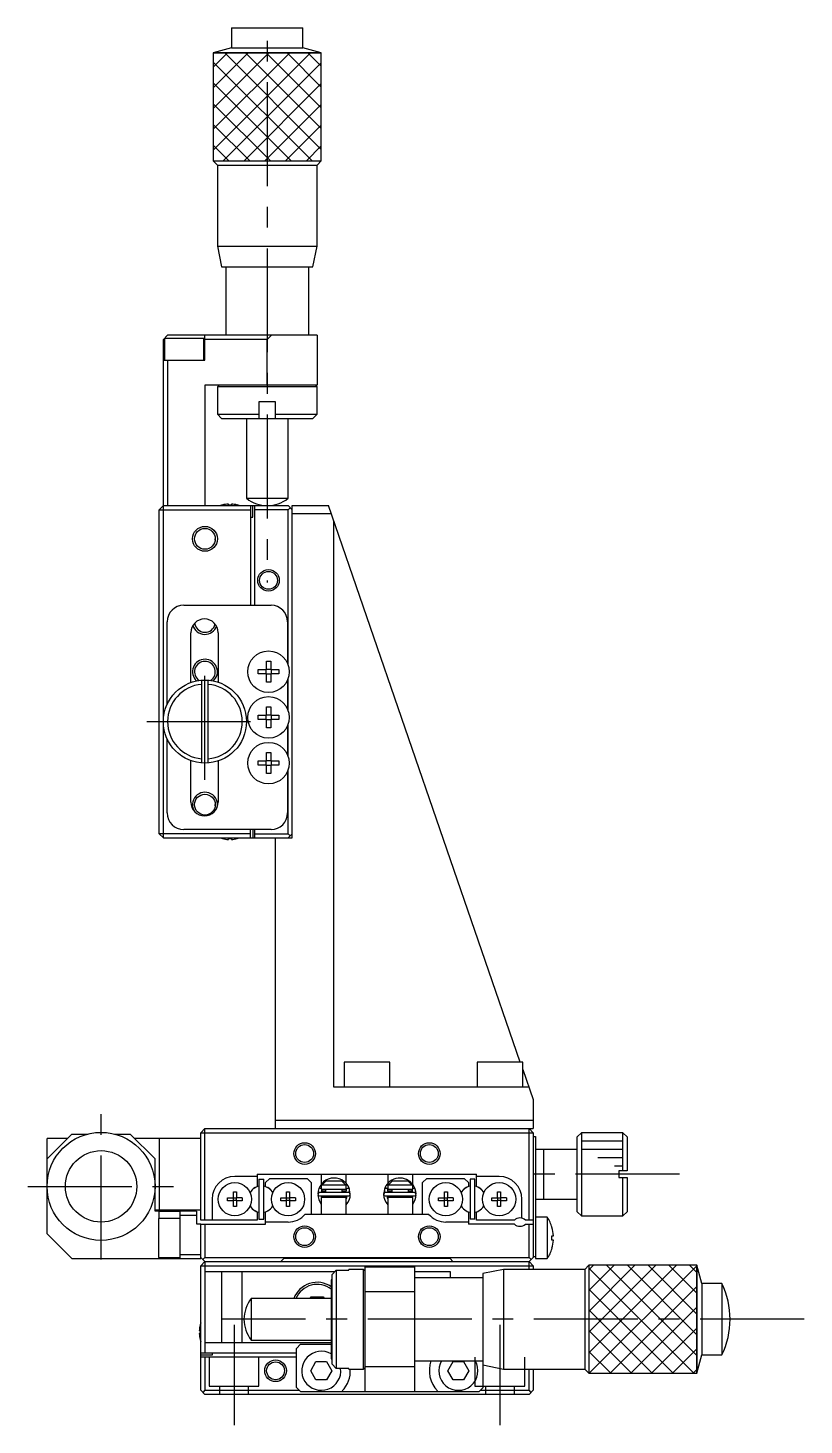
# Model space of a CAD drawing. Extents: x -214 to 398, y -1 to 455.
# Drawn here: x 30.8 to 124.2, y 14.9 to 183.1 of the extents above; entities that cross this region are included whole.
import ezdxf

# ---------------------------------------------------------------- set-up
doc = ezdxf.new("R2010")
doc.units = 0
doc.header["$LTSCALE"] = 10
doc.linetypes.add('CENTER', pattern=[2, 1.25, -0.25, 0.25, -0.25])
doc.linetypes.add('DASHED', pattern=[3.5, 2, -1.5])
doc.layers.get('0').update_dxf_attribs({"linetype": 'CONTINUOUS'})
doc.layers.add('CENTER', color=1, linetype='CENTER')

msp = doc.modelspace()

# ---------------------------------------------------------------- linework, layer by layer
at = {"color": 7, "linetype": 'CONTINUOUS'}
for p, q in [((55.25316, 183.079747), (63.85316, 183.079747)), ((55.25316, 183.079747), (55.25316, 180.669236)), ((63.85316, 180.669236), (63.85316, 183.079747)), ((55.25316, 180.669236), (53.053161, 180.079748)), ((53.053161, 180.079748), (66.053159, 180.079748)), ((53.053161, 180.079748), (53.053161, 167.079747)), ((53.053161, 180.079748), (53.053161, 167.079747)), ((66.053159, 180.079748), (53.053161, 180.079748)), ((55.25316, 180.669236), (63.85316, 180.669236)), ((66.053159, 180.079748), (63.85316, 180.669236)), ((66.053159, 167.079747), (66.053159, 180.079748)), ((66.053159, 167.079747), (66.053159, 180.079748)), ((53.053161, 167.079747), (66.053159, 167.079747)), ((53.053161, 167.079747), (53.553164, 166.579745)), ((53.053161, 167.079747), (66.053159, 167.079747)), ((53.553164, 166.579745), (65.553156, 166.579745)), ((53.553164, 166.579745), (53.553164, 156.82974)), ((65.553156, 166.579745), (66.053159, 167.079747)), ((65.553156, 156.82974), (65.553156, 166.579745)), ((53.553164, 156.82974), (65.553156, 156.82974)), ((53.553164, 156.82974), (54.053163, 154.329741)), ((65.053157, 154.329741), (65.553156, 156.82974)), ((54.053163, 154.329741), (65.053157, 154.329741)), ((54.55316, 154.329741), (54.55316, 146.079741)), ((64.55316, 146.079741), (64.55316, 154.329741)), ((47.55316, 146.079741), (47.05316, 145.579741)), ((47.05316, 85.579741), (47.05316, 145.579741)), ((47.20316, 145.679741), (47.20316, 143.079741)), ((51.90316, 145.679741), (47.20316, 145.679741)), ((65.55316, 146.079741), (47.55316, 146.079741)), ((51.90316, 143.079741), (51.90316, 145.679741)), ((52.05316, 143.079741), (52.05316, 146.079741)), ((59.55316, 145.579741), (52.05316, 145.579741)), ((59.553158, 140.079741), (59.55316, 145.579741)), ((60.05316, 146.079741), (59.55316, 145.579741)), ((65.55316, 146.079741), (65.55316, 140.079741)), ((47.05316, 143.079741), (52.05316, 143.079741)), ((47.55316, 143.079741), (47.55316, 125.579741)), ((52.05316, 140.079741), (52.05316, 125.579741)), ((65.55316, 140.079741), (52.05316, 140.079741)), ((53.75316, 140.079741), (53.55316, 139.879741)), ((65.55316, 139.879741), (53.55316, 139.879741)), ((53.55316, 139.879741), (53.55316, 136.579741)), ((65.55316, 139.879741), (65.35316, 140.079741)), ((65.55316, 136.579741), (65.55316, 139.879741)), ((60.55316, 138.079741), (58.55316, 138.079741)), ((58.55316, 138.079741), (58.55316, 136.079741)), ((60.55316, 136.079741), (60.55316, 138.079741)), ((53.55316, 136.579741), (58.55316, 136.579741)), ((53.55316, 136.579741), (54.05316, 136.079741)), ((60.55316, 136.579741), (65.55316, 136.579741)), ((65.05316, 136.079741), (65.55316, 136.579741)), ((54.05316, 136.079741), (65.05316, 136.079741)), ((57.053164, 136.079741), (57.053164, 126.45725)), ((62.053156, 126.45725), (62.053156, 136.079741)), ((57.053164, 126.45725), (62.053156, 126.45725)), ((46.55316, 125.079741), (47.05316, 125.579741)), ((46.55316, 86.079741), (46.55316, 125.079741)), ((46.55316, 125.079741), (57.55316, 125.079741)), ((47.05316, 125.579741), (62.05316, 125.579741)), ((54.166799, 125.649263), (54.164544, 125.653885)), ((54.87316, 125.649263), (54.87316, 125.7696)), ((55.23316, 125.649263), (54.87316, 125.649263)), ((55.23316, 125.7696), (55.23316, 125.649263)), ((55.941776, 125.653885), (55.939522, 125.649263)), ((57.55316, 125.579741), (57.55316, 113.579741)), ((57.80316, 124.179741), (57.80316, 125.579741)), ((58.05316, 113.579741), (58.05316, 125.579741)), ((62.05316, 125.079741), (58.05316, 125.079741)), ((62.05316, 125.579741), (62.55316, 125.079741)), ((62.30316, 125.329741), (62.05316, 125.079741)), ((62.05316, 106.432677), (62.05316, 125.079741)), ((62.55316, 125.579741), (66.933736, 125.579741)), ((62.55316, 85.579741), (62.55316, 125.579741)), ((67.278064, 124.579741), (62.55316, 124.579741)), ((90.003686, 58.579741), (66.933736, 125.579741)), ((57.55316, 124.179741), (57.80316, 124.179741)), ((67.55316, 55.579741), (67.55316, 123.780802)), ((49.50316, 113.579741), (60.00316, 113.579741)), ((47.50316, 101.652782), (47.50316, 111.579741)), ((62.00316, 111.579741), (62.00316, 106.559537)), ((50.35316, 104.281868), (50.35316, 110.279741)), ((53.65316, 110.279741), (53.65316, 104.316829)), ((59.44316, 106.838331), (59.96316, 106.838331)), ((59.44316, 105.839741), (59.44316, 106.838331)), ((59.96316, 106.838331), (59.96316, 105.839741)), ((51.65316, 104.563715), (51.65316, 94.595767)), ((52.45316, 94.595767), (52.45316, 104.563715)), ((58.444571, 105.839741), (59.44316, 105.839741)), ((58.444571, 105.319741), (58.444571, 105.839741)), ((59.44316, 105.319741), (58.444571, 105.319741)), ((59.401785, 105.319741), (59.401785, 105.839741)), ((59.44316, 105.881116), (59.96316, 105.881116)), ((59.44316, 104.321152), (59.44316, 105.319741)), ((59.96316, 105.278366), (59.44316, 105.278366)), ((59.96316, 104.321152), (59.44316, 104.321152)), ((59.96316, 105.839741), (60.96175, 105.839741)), ((59.96316, 105.319741), (59.96316, 104.321152)), ((60.96175, 105.319741), (59.96316, 105.319741)), ((60.004535, 105.839741), (60.004535, 105.319741)), ((60.96175, 105.839741), (60.96175, 105.319741)), ((62.00316, 104.599945), (62.00316, 101.059537)), ((62.05316, 100.932677), (62.05316, 104.726805)), ((59.44316, 101.338331), (59.96316, 101.338331)), ((59.44316, 100.339741), (59.44316, 101.338331)), ((59.96316, 101.338331), (59.96316, 100.339741)), ((58.444571, 100.339741), (59.44316, 100.339741)), ((58.444571, 99.819741), (58.444571, 100.339741)), ((59.44316, 99.819741), (58.444571, 99.819741)), ((59.401785, 99.819741), (59.401785, 100.339741)), ((59.44316, 100.381116), (59.96316, 100.381116)), ((59.44316, 98.821152), (59.44316, 99.819741)), ((59.96316, 99.778366), (59.44316, 99.778366)), ((59.96316, 100.339741), (60.96175, 100.339741)), ((59.96316, 99.819741), (59.96316, 98.821152)), ((60.96175, 99.819741), (59.96316, 99.819741)), ((60.004535, 100.339741), (60.004535, 99.819741)), ((60.96175, 100.339741), (60.96175, 99.819741)), ((59.96316, 98.821152), (59.44316, 98.821152)), ((62.00316, 99.099945), (62.00316, 95.559537)), ((62.05316, 95.432677), (62.05316, 99.226805)), ((47.50316, 88.579741), (47.50316, 97.5067)), ((50.35316, 89.879741), (50.35316, 94.877614)), ((53.65316, 94.842653), (53.65316, 89.879741)), ((58.444571, 94.839741), (59.44316, 94.839741)), ((58.444571, 94.319741), (58.444571, 94.839741)), ((59.44316, 94.319741), (58.444571, 94.319741)), ((59.401785, 94.319741), (59.401785, 94.839741)), ((59.44316, 95.838331), (59.96316, 95.838331)), ((59.44316, 94.839741), (59.44316, 95.838331)), ((59.44316, 94.881116), (59.96316, 94.881116)), ((59.44316, 93.321152), (59.44316, 94.319741)), ((59.96316, 94.278366), (59.44316, 94.278366)), ((59.96316, 95.838331), (59.96316, 94.839741)), ((59.96316, 94.839741), (60.96175, 94.839741)), ((59.96316, 94.319741), (59.96316, 93.321152)), ((60.96175, 94.319741), (59.96316, 94.319741)), ((60.004535, 94.839741), (60.004535, 94.319741)), ((60.96175, 94.839741), (60.96175, 94.319741)), ((59.96316, 93.321152), (59.44316, 93.321152)), ((62.00316, 93.599945), (62.00316, 88.579741)), ((62.05316, 86.079741), (62.05316, 93.726805)), ((47.05316, 85.579741), (46.55316, 86.079741)), ((57.55316, 86.079741), (46.55316, 86.079741)), ((60.00316, 86.579741), (49.50316, 86.579741)), ((57.55316, 85.579741), (57.55316, 86.579741)), ((57.80316, 86.579741), (57.80316, 85.579741)), ((58.05316, 85.579741), (58.05316, 86.579741)), ((58.05316, 86.079741), (62.05316, 86.079741)), ((62.05316, 86.079741), (62.30316, 85.829741)), ((62.05316, 85.579741), (62.55316, 86.079741)), ((47.05316, 85.579741), (62.55316, 85.579741)), ((54.164544, 85.505597), (54.166799, 85.510219)), ((54.87316, 85.510219), (55.23316, 85.510219)), ((54.87316, 85.389882), (54.87316, 85.510219)), ((55.23316, 85.510219), (55.23316, 85.389882)), ((55.939522, 85.510219), (55.941776, 85.505597)), ((60.55316, 50.579741), (60.55316, 85.579741)), ((68.80316, 58.579741), (68.80316, 55.579741)), ((74.30316, 58.579741), (68.80316, 58.579741)), ((74.30316, 55.579741), (74.30316, 58.579741)), ((84.80316, 58.579741), (84.80316, 55.579741)), ((90.30316, 58.579741), (84.80316, 58.579741)), ((90.30316, 55.579741), (90.30316, 58.579741)), ((90.30316, 57.710005), (91.553161, 54.079741)), ((91.036669, 55.579741), (67.55316, 55.579741)), ((91.55316, 54.079741), (91.55316, 50.579741)), ((51.55316, 50.079741), (52.05316, 50.579741)), ((52.05316, 50.579741), (91.55316, 50.579741)), ((52.05316, 39.579741), (52.05316, 50.579741)), ((60.55316, 51.579741), (91.55316, 51.579741)), ((91.55316, 50.079741), (91.05316, 50.579741)), ((91.05316, 39.579741), (91.05316, 50.579741)), ((36.05316, 49.929741), (33.05316, 46.929741)), ((35.50316, 49.379741), (33.05316, 49.379741)), ((33.05316, 37.929741), (33.05316, 49.379741)), ((36.05316, 49.929741), (37.953164, 49.929741)), ((41.153156, 49.929741), (43.05316, 49.929741)), ((46.05316, 46.929741), (43.05316, 49.929741)), ((51.55316, 49.379741), (43.60316, 49.379741)), ((46.55316, 49.379741), (46.55316, 40.779741)), ((51.55316, 39.579741), (51.55316, 50.079741)), ((51.55316, 50.079741), (91.55316, 50.079741)), ((91.55316, 50.079741), (91.55316, 35.079741)), ((91.55316, 49.629741), (91.85316, 49.629741)), ((91.85316, 49.629741), (91.85316, 34.929741)), ((97.35316, 50.079741), (96.85316, 49.579741)), ((96.85316, 40.579741), (96.85316, 49.579741)), ((97.35316, 50.079741), (97.35316, 40.079741)), ((102.35316, 50.079741), (97.35316, 50.079741)), ((102.35316, 45.479741), (102.35316, 50.079741)), ((102.85316, 49.579741), (102.35316, 50.079741)), ((102.85316, 49.579741), (102.85316, 45.479741)), ((96.85316, 48.079741), (91.85316, 48.079741)), ((92.85316, 42.079741), (92.85316, 48.079741)), ((46.05316, 40.629741), (46.05316, 46.929741)), ((101.85316, 45.479741), (101.85316, 44.679741)), ((102.85316, 45.479741), (101.85316, 45.479741)), ((58.35316, 44.829741), (55.65316, 44.829741)), ((58.35316, 45.079741), (84.75316, 45.079741)), ((58.35316, 45.079741), (58.35316, 43.630547)), ((58.55316, 44.479741), (58.55316, 39.679741)), ((58.55316, 44.479741), (59.15316, 44.479741)), ((59.15316, 39.679741), (59.15316, 44.479741)), ((59.85316, 44.579741), (59.35316, 44.079741)), ((59.35316, 43.630547), (59.35316, 44.079741)), ((59.85316, 44.579741), (64.35316, 44.579741)), ((64.85316, 44.079741), (64.35316, 44.579741)), ((64.85316, 44.079741), (64.85316, 40.279741)), ((66.05316, 45.079741), (66.05316, 43.871065)), ((66.05316, 43.779741), (66.05316, 43.279741)), ((69.05316, 43.779741), (66.05316, 43.779741)), ((66.107477, 43.779741), (66.636645, 44.279741)), ((66.636645, 44.279741), (68.469675, 44.279741)), ((68.469675, 44.279741), (68.998844, 43.779741)), ((69.05316, 43.983596), (69.05316, 45.079741)), ((69.05316, 43.279741), (69.05316, 43.779741)), ((74.05316, 45.079741), (74.05316, 43.983539)), ((74.05316, 43.779741), (74.05316, 43.279741)), ((77.05316, 43.779741), (74.05316, 43.779741)), ((74.107477, 43.779741), (74.636645, 44.279741)), ((74.636645, 44.279741), (76.469675, 44.279741)), ((76.469675, 44.279741), (76.998844, 43.779741)), ((77.05316, 43.870076), (77.05316, 45.079741)), ((77.05316, 43.279741), (77.05316, 43.779741)), ((78.75316, 44.579741), (78.25316, 44.079741)), ((78.25316, 40.279741), (78.25316, 44.079741)), ((78.75316, 44.579741), (83.25316, 44.579741)), ((83.75316, 44.079741), (83.25316, 44.579741)), ((83.75316, 44.079741), (83.75316, 43.630547)), ((83.95316, 44.479741), (83.95316, 39.679741)), ((84.55316, 44.479741), (83.95316, 44.479741)), ((84.55316, 39.679741), (84.55316, 44.479741)), ((84.75316, 43.630547), (84.75316, 45.079741)), ((87.45316, 44.829741), (84.75316, 44.829741)), ((101.85316, 44.679741), (102.85316, 44.679741)), ((102.35316, 40.079741), (102.35316, 44.679741)), ((102.85316, 44.679741), (102.85316, 40.579741)), ((52.90316, 42.079741), (52.90316, 39.579741)), ((54.766799, 41.899741), (54.766799, 42.259741)), ((54.766799, 42.259741), (55.47316, 42.259741)), ((55.47316, 42.966103), (55.83316, 42.966103)), ((55.47316, 42.259741), (55.47316, 42.966103)), ((55.483532, 42.249369), (55.47316, 42.259741)), ((55.483532, 41.910113), (55.483532, 42.249369)), ((55.483532, 42.249369), (55.822788, 42.249369)), ((55.822788, 42.249369), (55.83316, 42.259741)), ((55.822788, 42.249369), (55.822788, 41.910113)), ((55.83316, 42.966103), (55.83316, 42.259741)), ((56.539522, 42.259741), (55.83316, 42.259741)), ((56.539522, 42.259741), (56.539522, 41.899741)), ((58.093065, 43.480381), (58.35316, 43.630547)), ((59.35316, 43.630547), (59.613255, 43.480381)), ((61.166799, 41.899741), (61.166799, 42.259741)), ((61.166799, 42.259741), (61.87316, 42.259741)), ((61.87316, 42.966103), (62.23316, 42.966103)), ((61.87316, 42.259741), (61.87316, 42.966103)), ((61.883532, 42.249369), (61.87316, 42.259741)), ((61.883532, 41.910113), (61.883532, 42.249369)), ((61.883532, 42.249369), (62.222788, 42.249369)), ((62.222788, 42.249369), (62.23316, 42.259741)), ((62.222788, 42.249369), (62.222788, 41.910113)), ((62.23316, 42.966103), (62.23316, 42.259741)), ((62.939522, 42.259741), (62.23316, 42.259741)), ((62.939522, 42.259741), (62.939522, 41.899741)), ((65.805799, 43.449798), (65.784183, 43.391901)), ((65.820487, 43.441869), (65.805445, 43.448117)), ((65.809826, 43.455558), (65.810737, 43.458345)), ((66.021545, 43.337313), (65.81072, 43.452576)), ((69.350082, 42.886223), (65.850082, 42.886223)), ((65.850082, 42.486223), (69.350082, 42.486223)), ((66.053174, 43.3257), (66.021545, 43.337313)), ((66.05316, 43.279741), (69.05316, 43.279741)), ((69.05316, 42.279741), (66.05316, 42.279741)), ((66.05316, 42.279741), (66.05316, 40.279741)), ((66.06188, 42.886315), (66.167376, 43.279922)), ((66.103387, 42.279651), (66.062183, 42.486219)), ((66.150881, 43.184817), (66.151493, 43.199621)), ((66.151033, 43.170004), (66.150881, 43.184817)), ((66.151946, 43.155224), (66.151033, 43.170004)), ((66.151493, 43.199621), (66.152866, 43.214377)), ((66.153617, 43.140515), (66.151946, 43.155224)), ((66.152866, 43.214377), (66.154997, 43.229046)), ((66.15604, 43.125918), (66.153617, 43.140515)), ((66.154997, 43.229046), (66.15788, 43.243587)), ((66.159207, 43.11147), (66.15604, 43.125918)), ((66.15788, 43.243587), (66.161507, 43.257961)), ((66.163107, 43.097209), (66.159207, 43.11147)), ((66.161507, 43.257961), (66.165866, 43.27213)), ((66.167727, 43.083172), (66.163107, 43.097209)), ((66.165866, 43.27213), (66.170543, 43.285027)), ((66.173054, 43.069396), (66.167727, 43.083172)), ((66.168583, 43.079741), (66.55316, 43.079741)), ((66.179071, 43.055913), (66.173054, 43.069396)), ((66.18576, 43.042759), (66.179071, 43.055913)), ((66.193102, 43.029964), (66.18576, 43.042759)), ((66.201075, 43.01756), (66.193102, 43.029964)), ((66.209656, 43.005576), (66.201075, 43.01756)), ((66.218823, 42.994039), (66.209656, 43.005576)), ((66.22855, 42.982977), (66.218823, 42.994039)), ((66.238812, 42.972414), (66.22855, 42.982977)), ((66.249582, 42.962374), (66.238812, 42.972414)), ((66.260832, 42.952878), (66.249582, 42.962374)), ((66.272533, 42.943949), (66.260832, 42.952878)), ((66.284657, 42.935604), (66.272533, 42.943949)), ((66.297174, 42.927863), (66.284657, 42.935604)), ((66.310054, 42.920741), (66.297174, 42.927863)), ((66.323264, 42.914253), (66.310054, 42.920741)), ((66.336775, 42.908414), (66.323264, 42.914253)), ((66.350553, 42.903235), (66.336775, 42.908414)), ((66.364567, 42.898728), (66.350553, 42.903235)), ((66.378784, 42.894901), (66.364567, 42.898728)), ((66.393171, 42.891765), (66.378784, 42.894901)), ((66.407694, 42.889324), (66.393171, 42.891765)), ((66.42232, 42.887584), (66.407694, 42.889324)), ((66.437015, 42.88655), (66.42232, 42.887584)), ((66.450969, 42.886223), (66.437015, 42.88655)), ((66.55316, 43.279741), (66.55316, 42.886223)), ((66.55316, 42.486223), (66.55316, 42.279741)), ((68.55316, 42.886223), (68.55316, 43.279741)), ((68.55316, 43.079741), (69.031487, 43.079741)), ((68.55316, 42.279741), (68.55316, 42.486223)), ((68.754519, 42.886272), (68.749195, 42.886223)), ((68.76924, 42.886892), (68.754519, 42.886272)), ((68.783918, 42.88822), (68.76924, 42.886892)), ((68.798518, 42.890253), (68.783918, 42.88822)), ((68.813006, 42.892987), (68.798518, 42.890253)), ((68.827348, 42.896418), (68.813006, 42.892987)), ((68.84151, 42.900538), (68.827348, 42.896418)), ((68.855459, 42.90534), (68.84151, 42.900538)), ((68.869163, 42.910814), (68.855459, 42.90534)), ((68.882587, 42.916948), (68.869163, 42.910814)), ((68.8957, 42.923731), (68.882587, 42.916948)), ((68.908469, 42.931148), (68.8957, 42.923731)), ((68.920863, 42.939183), (68.908469, 42.931148)), ((68.932851, 42.94782), (68.920863, 42.939183)), ((68.944402, 42.95704), (68.932851, 42.94782)), ((68.955486, 42.966822), (68.944402, 42.95704)), ((68.966075, 42.977145), (68.955486, 42.966822)), ((68.976139, 42.987985), (68.966075, 42.977145)), ((68.985653, 42.999318), (68.976139, 42.987985)), ((68.994589, 43.011117), (68.985653, 42.999318)), ((69.002924, 43.023354), (68.994589, 43.011117)), ((69.010632, 43.035999), (69.002924, 43.023354)), ((69.017693, 43.049021), (69.010632, 43.035999)), ((69.024085, 43.062388), (69.017693, 43.049021)), ((69.02979, 43.076066), (69.024085, 43.062388)), ((69.026274, 43.293245), (69.031893, 43.279002)), ((69.03479, 43.090019), (69.02979, 43.076066)), ((69.031893, 43.279002), (69.036596, 43.264986)), ((69.039071, 43.104211), (69.03479, 43.090019)), ((69.036596, 43.264986), (69.040577, 43.250742)), ((69.042619, 43.118604), (69.039071, 43.104211)), ((69.040577, 43.250742), (69.043825, 43.236306)), ((69.045423, 43.133161), (69.042619, 43.118604)), ((69.043825, 43.236306), (69.046329, 43.221716)), ((69.047476, 43.147842), (69.045423, 43.133161)), ((69.046329, 43.221716), (69.04808, 43.207012)), ((69.04877, 43.162608), (69.047476, 43.147842)), ((69.04808, 43.207012), (69.049072, 43.192233)), ((69.049303, 43.177418), (69.04877, 43.162608)), ((69.049072, 43.192233), (69.049303, 43.177418)), ((69.155631, 43.390452), (69.053148, 43.333301)), ((69.05316, 43.322945), (69.061702, 43.328671)), ((69.05316, 40.279741), (69.05316, 42.279741)), ((69.090244, 42.256534), (69.053599, 42.145482)), ((69.061702, 43.328671), (69.071268, 43.334691)), ((69.071268, 43.334691), (69.081791, 43.340966)), ((69.081791, 43.340966), (69.093201, 43.347451)), ((69.138266, 42.486201), (69.090244, 42.256534)), ((69.093201, 43.347451), (69.105417, 43.354102)), ((69.105417, 43.354102), (69.118357, 43.360873)), ((69.118357, 43.360873), (69.131929, 43.367717)), ((69.131929, 43.367717), (69.146043, 43.374588)), ((69.146043, 43.374588), (69.160599, 43.381437)), ((69.389366, 43.458608), (69.155631, 43.390452)), ((69.160599, 43.381437), (69.175497, 43.388218)), ((69.175497, 43.388218), (69.190636, 43.394884)), ((69.190636, 43.394884), (69.20591, 43.401389)), ((69.20591, 43.401389), (69.221214, 43.407689)), ((69.221214, 43.407689), (69.236444, 43.413739)), ((69.236444, 43.413739), (69.251493, 43.419498)), ((69.251493, 43.419498), (69.266259, 43.424927)), ((69.266259, 43.424927), (69.280639, 43.429987)), ((69.280639, 43.429987), (69.294535, 43.434645)), ((69.294535, 43.434645), (69.307851, 43.438868)), ((69.307851, 43.438868), (69.320494, 43.442627)), ((69.320494, 43.442627), (69.332379, 43.445895)), ((69.332379, 43.445895), (69.343422, 43.448652)), ((69.343422, 43.448652), (69.353548, 43.450877)), ((69.353548, 43.450877), (69.362687, 43.452555)), ((69.362687, 43.452555), (69.370776, 43.453675)), ((69.370776, 43.453675), (69.37776, 43.454228)), ((69.37776, 43.454228), (69.38359, 43.454212)), ((69.382064, 42.883577), (69.387683, 42.895648)), ((69.38359, 43.454212), (69.388226, 43.453626)), ((69.387683, 42.895648), (69.401159, 42.927428)), ((69.388226, 43.453626), (69.39178, 43.452399)), ((69.39178, 43.452399), (69.39395, 43.450555)), ((69.39395, 43.450555), (69.394365, 43.449798)), ((69.401616, 43.432072), (69.394365, 43.449798)), ((69.401159, 42.927428), (69.413023, 42.959823)), ((69.413411, 43.399698), (69.401616, 43.432072)), ((69.413023, 42.959823), (69.423248, 42.992754)), ((69.42357, 43.366787), (69.413411, 43.399698)), ((69.548604, 42.711714), (69.415062, 43.395706)), ((69.423248, 42.992754), (69.43181, 43.02614)), ((69.432069, 43.333419), (69.42357, 43.366787)), ((69.43181, 43.02614), (69.438689, 43.0599)), ((69.438888, 43.299674), (69.432069, 43.333419)), ((69.438689, 43.0599), (69.443869, 43.09395)), ((69.444009, 43.265636), (69.438888, 43.299674)), ((69.443869, 43.09395), (69.447338, 43.128207)), ((69.447422, 43.231386), (69.444009, 43.265636)), ((69.447338, 43.128207), (69.449088, 43.162588)), ((69.449116, 43.197009), (69.447422, 43.231386)), ((69.449088, 43.162588), (69.449116, 43.197009)), ((73.691683, 43.396794), (73.5577, 42.710534)), ((73.658025, 43.21783), (73.65701, 43.183426)), ((73.65701, 43.183426), (73.657717, 43.149014)), ((73.657717, 43.149014), (73.660145, 43.11468)), ((73.66076, 43.252145), (73.658025, 43.21783)), ((73.660145, 43.11468), (73.664288, 43.080507)), ((73.66521, 43.286285), (73.66076, 43.252145)), ((73.664288, 43.080507), (73.670136, 43.046577)), ((73.671364, 43.320168), (73.66521, 43.286285)), ((73.670136, 43.046577), (73.677674, 43.012974)), ((73.679208, 43.353711), (73.671364, 43.320168)), ((73.677674, 43.012974), (73.686885, 42.97978)), ((73.688723, 43.386831), (73.679208, 43.353711)), ((73.686885, 42.97978), (73.697747, 42.947075)), ((73.699887, 43.419447), (73.688723, 43.386831)), ((73.697747, 42.947075), (73.710234, 42.91494)), ((73.711955, 43.449798), (73.699887, 43.419447)), ((73.710234, 42.91494), (73.724233, 42.883626)), ((73.712371, 43.450555), (73.711955, 43.449798)), ((73.714541, 43.452399), (73.712371, 43.450555)), ((73.717299, 43.459191), (73.713263, 43.44976)), ((73.718094, 43.453626), (73.714541, 43.452399)), ((73.716955, 43.458608), (73.95069, 43.390452)), ((73.722731, 43.454212), (73.718094, 43.453626)), ((73.728561, 43.454228), (73.722731, 43.454212)), ((73.735544, 43.453675), (73.728561, 43.454228)), ((73.743634, 43.452555), (73.735544, 43.453675)), ((73.752773, 43.450877), (73.743634, 43.452555)), ((73.762899, 43.448652), (73.752773, 43.450877)), ((77.256238, 42.886223), (73.756238, 42.886223)), ((73.756238, 42.486223), (77.256238, 42.486223)), ((73.773942, 43.445895), (73.762899, 43.448652)), ((73.785826, 43.442627), (73.773942, 43.445895)), ((73.79847, 43.438868), (73.785826, 43.442627)), ((73.811785, 43.434645), (73.79847, 43.438868)), ((73.825681, 43.429987), (73.811785, 43.434645)), ((73.840062, 43.424927), (73.825681, 43.429987)), ((73.854827, 43.419498), (73.840062, 43.424927)), ((73.869877, 43.413739), (73.854827, 43.419498)), ((73.885106, 43.407689), (73.869877, 43.413739)), ((73.900411, 43.401389), (73.885106, 43.407689)), ((73.915685, 43.394884), (73.900411, 43.401389)), ((73.930824, 43.388218), (73.915685, 43.394884)), ((73.945722, 43.381437), (73.930824, 43.388218)), ((73.960278, 43.374588), (73.945722, 43.381437)), ((73.95069, 43.390452), (74.053172, 43.333301)), ((73.974391, 43.367717), (73.960278, 43.374588)), ((74.017556, 42.25145), (73.968058, 42.486172)), ((73.987964, 43.360873), (73.974391, 43.367717)), ((74.000903, 43.354102), (73.987964, 43.360873)), ((74.01312, 43.347451), (74.000903, 43.354102)), ((74.024529, 43.340966), (74.01312, 43.347451)), ((74.052927, 42.14493), (74.017556, 42.25145)), ((74.035053, 43.334691), (74.024529, 43.340966)), ((74.044619, 43.328671), (74.035053, 43.334691)), ((74.05316, 43.322945), (74.044619, 43.328671)), ((74.05316, 43.279741), (77.05316, 43.279741)), ((77.05316, 42.279741), (74.05316, 42.279741)), ((74.05316, 42.279741), (74.05316, 40.279741)), ((74.057037, 43.184817), (74.057649, 43.199621)), ((74.057189, 43.170004), (74.057037, 43.184817)), ((74.058102, 43.155224), (74.057189, 43.170004)), ((74.057649, 43.199621), (74.059022, 43.214377)), ((74.059773, 43.140515), (74.058102, 43.155224)), ((74.059022, 43.214377), (74.061153, 43.229046)), ((74.062196, 43.125918), (74.059773, 43.140515)), ((74.061153, 43.229046), (74.064036, 43.243587)), ((74.065363, 43.11147), (74.062196, 43.125918)), ((74.064036, 43.243587), (74.067663, 43.257961)), ((74.069263, 43.097209), (74.065363, 43.11147)), ((74.067663, 43.257961), (74.072022, 43.27213)), ((74.073884, 43.083172), (74.069263, 43.097209)), ((74.072022, 43.27213), (74.077102, 43.286056)), ((74.079211, 43.069396), (74.073884, 43.083172)), ((74.074831, 43.079741), (74.55316, 43.079741)), ((74.077102, 43.286056), (74.080047, 43.293245)), ((74.085228, 43.055913), (74.079211, 43.069396)), ((74.091917, 43.042759), (74.085228, 43.055913)), ((74.099258, 43.029964), (74.091917, 43.042759)), ((74.107231, 43.01756), (74.099258, 43.029964)), ((74.115812, 43.005576), (74.107231, 43.01756)), ((74.124979, 42.994039), (74.115812, 43.005576)), ((74.134706, 42.982977), (74.124979, 42.994039)), ((74.144968, 42.972414), (74.134706, 42.982977)), ((74.155738, 42.962374), (74.144968, 42.972414)), ((74.166988, 42.952878), (74.155738, 42.962374)), ((74.178689, 42.943949), (74.166988, 42.952878)), ((74.190814, 42.935604), (74.178689, 42.943949)), ((74.203331, 42.927863), (74.190814, 42.935604)), ((74.21621, 42.920741), (74.203331, 42.927863)), ((74.229421, 42.914253), (74.21621, 42.920741)), ((74.242931, 42.908414), (74.229421, 42.914253)), ((74.25671, 42.903235), (74.242931, 42.908414)), ((74.270724, 42.898728), (74.25671, 42.903235)), ((74.28494, 42.894901), (74.270724, 42.898728)), ((74.299327, 42.891765), (74.28494, 42.894901)), ((74.31385, 42.889324), (74.299327, 42.891765)), ((74.328476, 42.887584), (74.31385, 42.889324)), ((74.343171, 42.88655), (74.328476, 42.887584)), ((74.357126, 42.886223), (74.343171, 42.88655)), ((74.55316, 43.279741), (74.55316, 42.886223)), ((74.55316, 42.486223), (74.55316, 42.279741)), ((76.55316, 42.886223), (76.55316, 43.279741)), ((76.55316, 43.079741), (76.937735, 43.079741)), ((76.55316, 42.279741), (76.55316, 42.486223)), ((76.660675, 42.886272), (76.655351, 42.886223)), ((76.675397, 42.886892), (76.660675, 42.886272)), ((76.690075, 42.88822), (76.675397, 42.886892)), ((76.704674, 42.890253), (76.690075, 42.88822)), ((76.719162, 42.892987), (76.704674, 42.890253)), ((76.733504, 42.896418), (76.719162, 42.892987)), ((76.747666, 42.900538), (76.733504, 42.896418)), ((76.761616, 42.90534), (76.747666, 42.900538)), ((76.775319, 42.910814), (76.761616, 42.90534)), ((76.788743, 42.916948), (76.775319, 42.910814)), ((76.801856, 42.923731), (76.788743, 42.916948)), ((76.814626, 42.931148), (76.801856, 42.923731)), ((76.82702, 42.939183), (76.814626, 42.931148)), ((76.839007, 42.94782), (76.82702, 42.939183)), ((76.850558, 42.95704), (76.839007, 42.94782)), ((76.861642, 42.966822), (76.850558, 42.95704)), ((76.872231, 42.977145), (76.861642, 42.966822)), ((76.882296, 42.987985), (76.872231, 42.977145)), ((76.891809, 42.999318), (76.882296, 42.987985)), ((76.900746, 43.011117), (76.891809, 42.999318)), ((76.90908, 43.023354), (76.900746, 43.011117)), ((76.916788, 43.035999), (76.90908, 43.023354)), ((76.923849, 43.049021), (76.916788, 43.035999)), ((76.930241, 43.062388), (76.923849, 43.049021)), ((76.935946, 43.076066), (76.930241, 43.062388)), ((76.93243, 43.293245), (76.938049, 43.279002)), ((76.940946, 43.090019), (76.935946, 43.076066)), ((76.938049, 43.279002), (76.942752, 43.264986)), ((76.938972, 43.279855), (77.044445, 42.886282)), ((76.945227, 43.104211), (76.940946, 43.090019)), ((76.942752, 43.264986), (76.946734, 43.250742)), ((76.948775, 43.118604), (76.945227, 43.104211)), ((76.946734, 43.250742), (76.949982, 43.236306)), ((76.951579, 43.133161), (76.948775, 43.118604)), ((76.949982, 43.236306), (76.952485, 43.221716)), ((76.953632, 43.147842), (76.951579, 43.133161)), ((76.952485, 43.221716), (76.954236, 43.207012)), ((76.954927, 43.162608), (76.953632, 43.147842)), ((76.954236, 43.207012), (76.955229, 43.192233)), ((76.955459, 43.177418), (76.954927, 43.162608)), ((76.955229, 43.192233), (76.955459, 43.177418)), ((77.044131, 42.486169), (77.002927, 42.279622)), ((77.053147, 43.3257), (77.084776, 43.337313)), ((77.05316, 40.279741), (77.05316, 42.279741)), ((77.084776, 43.337313), (77.2956, 43.452576)), ((77.285834, 43.441869), (77.300875, 43.448117)), ((77.2956, 43.452576), (77.295583, 43.458345)), ((77.321248, 43.394634), (77.300522, 43.449798)), ((80.166799, 41.899741), (80.166799, 42.259741)), ((80.166799, 42.259741), (80.87316, 42.259741)), ((80.87316, 42.966103), (81.23316, 42.966103)), ((80.87316, 42.259741), (80.87316, 42.966103)), ((80.883532, 42.249369), (80.87316, 42.259741)), ((80.883532, 41.910113), (80.883532, 42.249369)), ((80.883532, 42.249369), (81.222788, 42.249369)), ((81.222788, 42.249369), (81.23316, 42.259741)), ((81.222788, 42.249369), (81.222788, 41.910113)), ((81.23316, 42.966103), (81.23316, 42.259741)), ((81.939522, 42.259741), (81.23316, 42.259741)), ((81.939522, 42.259741), (81.939522, 41.899741)), ((83.75316, 43.630547), (83.493065, 43.480381)), ((85.013255, 43.480381), (84.75316, 43.630547)), ((86.566799, 41.899741), (86.566799, 42.259741)), ((86.566799, 42.259741), (87.27316, 42.259741)), ((87.27316, 42.966103), (87.63316, 42.966103)), ((87.27316, 42.259741), (87.27316, 42.966103)), ((87.283532, 42.249369), (87.27316, 42.259741)), ((87.283532, 41.910113), (87.283532, 42.249369)), ((87.283532, 42.249369), (87.622788, 42.249369)), ((87.622788, 42.249369), (87.63316, 42.259741)), ((87.622788, 42.249369), (87.622788, 41.910113)), ((87.63316, 42.966103), (87.63316, 42.259741)), ((88.339522, 42.259741), (87.63316, 42.259741)), ((88.339522, 42.259741), (88.339522, 41.899741)), ((90.20316, 39.797987), (90.20316, 42.079741)), ((91.85316, 42.079741), (96.85316, 42.079741)), ((51.55316, 40.779741), (46.05316, 40.779741)), ((51.05316, 40.629741), (46.05316, 40.629741)), ((46.55316, 39.779741), (46.55316, 40.629741)), ((49.05316, 40.589477), (46.55316, 40.589477)), ((49.05316, 34.929741), (49.05316, 40.629741)), ((51.05316, 40.629741), (51.05316, 39.129741)), ((55.47316, 41.899741), (54.766799, 41.899741)), ((55.483532, 41.910113), (55.47316, 41.899741)), ((55.47316, 41.19338), (55.47316, 41.899741)), ((55.83316, 41.19338), (55.47316, 41.19338)), ((55.822788, 41.910113), (55.483532, 41.910113)), ((55.822788, 41.910113), (55.83316, 41.899741)), ((55.83316, 41.899741), (55.83316, 41.19338)), ((56.539522, 41.899741), (55.83316, 41.899741)), ((58.35316, 40.528935), (58.093065, 40.679101)), ((58.35316, 40.528935), (58.35316, 39.579741)), ((59.613255, 40.679101), (59.35316, 40.528935)), ((59.35316, 39.079741), (59.35316, 40.528935)), ((61.87316, 41.899741), (61.166799, 41.899741)), ((61.883532, 41.910113), (61.87316, 41.899741)), ((61.87316, 41.19338), (61.87316, 41.899741)), ((62.23316, 41.19338), (61.87316, 41.19338)), ((62.222788, 41.910113), (61.883532, 41.910113)), ((62.222788, 41.910113), (62.23316, 41.899741)), ((62.23316, 41.899741), (62.23316, 41.19338)), ((62.939522, 41.899741), (62.23316, 41.899741)), ((80.87316, 41.899741), (80.166799, 41.899741)), ((80.883532, 41.910113), (80.87316, 41.899741)), ((80.87316, 41.19338), (80.87316, 41.899741)), ((81.23316, 41.19338), (80.87316, 41.19338)), ((81.222788, 41.910113), (80.883532, 41.910113)), ((81.222788, 41.910113), (81.23316, 41.899741)), ((81.23316, 41.899741), (81.23316, 41.19338)), ((81.939522, 41.899741), (81.23316, 41.899741)), ((83.493065, 40.679101), (83.75316, 40.528935)), ((83.75316, 40.528935), (83.75316, 39.079741)), ((84.75316, 40.528935), (85.013255, 40.679101)), ((84.75316, 39.579741), (84.75316, 40.528935)), ((87.27316, 41.899741), (86.566799, 41.899741)), ((87.283532, 41.910113), (87.27316, 41.899741)), ((87.27316, 41.19338), (87.27316, 41.899741)), ((87.63316, 41.19338), (87.27316, 41.19338)), ((87.622788, 41.910113), (87.283532, 41.910113)), ((87.622788, 41.910113), (87.63316, 41.899741)), ((87.63316, 41.899741), (87.63316, 41.19338)), ((88.339522, 41.899741), (87.63316, 41.899741)), ((96.85316, 40.579741), (97.35316, 40.079741)), ((102.35316, 40.079741), (102.85316, 40.579741)), ((46.45316, 39.779741), (46.45316, 35.079741)), ((49.05316, 39.779741), (46.45316, 39.779741)), ((51.05316, 40.129741), (49.05316, 40.129741)), ((51.05316, 39.129741), (51.55316, 39.129741)), ((58.35316, 39.579741), (51.55316, 39.579741)), ((51.55316, 34.929741), (51.55316, 39.129741)), ((51.55316, 39.079741), (59.35316, 39.079741)), ((52.05316, 39.079741), (52.05316, 35.079741)), ((58.55316, 39.679741), (59.15316, 39.679741)), ((62.05316, 39.329741), (59.35316, 39.329741)), ((64.132223, 40.279741), (78.974098, 40.279741)), ((83.75316, 39.329741), (81.05316, 39.329741)), ((89.291723, 39.079741), (83.75316, 39.079741)), ((84.55316, 39.679741), (83.95316, 39.679741)), ((89.291723, 39.579741), (84.75316, 39.579741)), ((91.55316, 39.579741), (90.614598, 39.579741)), ((90.614598, 39.079741), (91.55316, 39.079741)), ((91.05316, 35.079741), (91.05316, 39.079741)), ((93.244818, 39.929741), (91.85316, 39.929741)), ((93.244818, 39.929741), (93.244818, 34.929741)), ((93.815741, 38.688331), (93.822596, 38.691674)), ((97.35316, 40.079741), (102.35316, 40.079741)), ((33.05316, 37.929741), (36.05316, 34.929741)), ((93.815741, 37.689741), (93.988113, 37.689741)), ((93.815741, 37.169741), (93.815741, 37.689741)), ((93.988113, 37.169741), (93.815741, 37.169741)), ((49.05316, 35.429741), (51.55316, 35.429741)), ((93.822596, 36.167808), (93.815741, 36.171152)), ((36.05316, 34.929741), (51.55316, 34.929741)), ((46.45316, 35.079741), (49.05316, 35.079741)), ((46.55316, 34.929741), (46.55316, 35.079741)), ((46.55316, 34.99892), (49.05316, 34.99892)), ((52.05316, 34.579741), (51.55316, 35.079741)), ((52.05316, 34.579741), (51.55316, 34.079741)), ((51.55316, 19.079741), (51.55316, 34.079741)), ((51.55316, 34.079741), (91.55316, 34.079741)), ((52.05316, 35.079741), (51.80316, 34.829741)), ((52.05316, 35.079741), (91.05316, 35.079741)), ((52.05316, 34.579741), (91.05316, 34.579741)), ((52.05316, 34.579741), (52.05316, 23.579741)), ((61.20316, 34.579741), (61.55316, 34.929741)), ((81.55316, 34.929741), (61.55316, 34.929741)), ((71.35316, 33.929741), (77.25316, 33.929741)), ((71.35316, 18.929741), (71.35316, 33.929741)), ((77.25316, 33.929741), (77.25316, 18.929741)), ((81.55316, 34.929741), (81.90316, 34.579741)), ((91.30316, 34.829741), (91.05316, 35.079741)), ((91.55316, 35.079741), (91.05316, 34.579741)), ((91.55316, 34.079741), (91.05316, 34.579741)), ((91.05316, 33.629737), (91.05316, 34.579741)), ((91.85316, 35.129741), (91.55316, 35.129741)), ((91.55316, 34.079741), (91.55316, 33.629737)), ((91.85316, 34.929741), (93.244818, 34.929741)), ((98.253166, 34.12974), (97.753164, 33.629737)), ((98.253166, 34.12974), (98.253166, 21.129742)), ((111.253167, 34.12974), (98.253166, 34.12974)), ((111.253167, 34.12974), (98.253166, 34.12974)), ((98.253166, 34.12974), (98.253166, 21.129742)), ((111.253167, 34.12974), (111.253167, 21.129742)), ((111.842655, 31.929741), (111.253167, 34.12974)), ((111.253167, 21.129742), (111.253167, 34.12974)), ((52.05316, 33.379741), (67.689616, 33.379741)), ((54.05316, 33.379741), (54.05316, 24.779741)), ((56.55316, 24.779741), (56.55316, 33.379741)), ((67.25316, 32.379741), (67.25316, 22.879741)), ((67.35316, 32.379741), (67.25316, 32.379741)), ((67.35316, 33.038068), (67.85316, 33.545821)), ((67.35316, 22.221414), (67.35316, 33.038068)), ((67.85316, 33.545821), (67.85316, 21.713661)), ((67.85316, 33.545821), (69.35316, 33.545821)), ((69.35316, 33.545821), (69.35316, 33.629741)), ((71.15316, 33.629741), (69.35316, 33.629741)), ((71.15316, 21.629741), (71.15316, 33.629741)), ((71.35316, 33.429741), (71.15316, 33.629741)), ((77.25316, 33.379741), (81.55316, 33.379741)), ((85.50316, 32.629741), (77.25316, 32.629741)), ((81.55316, 33.379741), (81.55316, 32.629741)), ((88.003159, 33.629737), (85.50316, 33.129738)), ((85.50316, 33.129738), (85.50316, 22.129744)), ((88.003159, 33.629737), (88.003159, 21.629745)), ((97.753164, 33.629737), (88.003159, 33.629737)), ((97.753164, 33.629737), (97.753164, 21.629745)), ((64.716, 30.129737), (64.831472, 30.329741)), ((64.831472, 30.329741), (66.274848, 30.329741)), ((66.274848, 30.329741), (66.390321, 30.129737)), ((77.25316, 30.929741), (71.35316, 30.929741)), ((111.842655, 31.929741), (111.842655, 23.329741)), ((114.253166, 31.929741), (111.842655, 31.929741)), ((114.253166, 31.929741), (114.253166, 23.329741)), ((57.630669, 30.129737), (57.630669, 25.129745)), ((67.25316, 30.129737), (57.630669, 30.129737)), ((51.479016, 26.968357), (51.483639, 26.966103)), ((51.363301, 26.259741), (51.483639, 26.259741)), ((51.483639, 25.899741), (51.363301, 25.899741)), ((51.483639, 26.259741), (51.483639, 25.899741)), ((51.483639, 25.19338), (51.479016, 25.191125)), ((51.55316, 23.579741), (63.05316, 23.579741)), ((67.25316, 24.779741), (52.05316, 24.779741)), ((52.95316, 23.329741), (52.95316, 23.579741)), ((57.630669, 25.129745), (67.25316, 25.129745)), ((63.55316, 24.629741), (63.05316, 24.129741)), ((63.05316, 19.429741), (63.05316, 24.129741)), ((63.55316, 24.629741), (67.25316, 24.629741)), ((51.55316, 23.329741), (52.95316, 23.329741)), ((63.05316, 23.079741), (51.55316, 23.079741)), ((52.05316, 23.079741), (52.05316, 19.079741)), ((64.78299, 21.429741), (65.418075, 22.529741)), ((65.418075, 22.529741), (66.688246, 22.529741)), ((66.688246, 22.529741), (67.323331, 21.429741)), ((67.25316, 22.879741), (67.35316, 22.879741)), ((67.85316, 21.713661), (67.35316, 22.221414)), ((71.35316, 21.929741), (77.25316, 21.929741)), ((77.25316, 22.629741), (85.50316, 22.629741)), ((81.28299, 21.429741), (81.918075, 22.529741)), ((81.918075, 22.529741), (83.188246, 22.529741)), ((83.188246, 22.529741), (83.823331, 21.429741)), ((85.50316, 22.129744), (88.003159, 21.629745)), ((85.55316, 19.429741), (85.55316, 22.119744)), ((111.253167, 21.129742), (111.842655, 23.329741)), ((111.842655, 23.329741), (114.253166, 23.329741)), ((65.418075, 20.329741), (64.78299, 21.429741)), ((66.688246, 20.329741), (65.418075, 20.329741)), ((67.323331, 21.429741), (66.688246, 20.329741)), ((69.35316, 21.713661), (67.85316, 21.713661)), ((69.35316, 21.629741), (69.35316, 21.713661)), ((69.35316, 21.629741), (71.15316, 21.629741)), ((71.15316, 21.629741), (71.35316, 21.829741)), ((81.918075, 20.329741), (81.28299, 21.429741)), ((83.188246, 20.329741), (81.918075, 20.329741)), ((83.823331, 21.429741), (83.188246, 20.329741)), ((88.003159, 21.629745), (97.753164, 21.629745)), ((91.05316, 19.079741), (91.05316, 21.629745)), ((91.55316, 21.629745), (91.55316, 19.079741)), ((97.753164, 21.629745), (98.253166, 21.129742)), ((98.253166, 21.129742), (111.253167, 21.129742)), ((98.253166, 21.129742), (111.253167, 21.129742)), ((52.05316, 18.579741), (51.55316, 19.079741)), ((52.05316, 19.079741), (51.80316, 18.829741)), ((52.05316, 19.079741), (63.40316, 19.079741)), ((91.05316, 18.579741), (52.05316, 18.579741)), ((63.05316, 19.429741), (63.55316, 18.929741)), ((63.55316, 18.929741), (85.05316, 18.929741)), ((68.571316, 18.99892), (68.600688, 18.929741)), ((80.005633, 18.929741), (80.035005, 18.99892)), ((85.05316, 18.929741), (85.55316, 19.429741)), ((85.20316, 19.079741), (91.05316, 19.079741)), ((91.30316, 18.829741), (91.05316, 19.079741)), ((91.55316, 19.079741), (91.05316, 18.579741))]:
    msp.add_line(p, q, dxfattribs=at)
at = {"color": 3, "linetype": 'CONTINUOUS'}
for p, q in [((53.053161, 178.376581), (54.756329, 180.079748)), ((53.053161, 175.876581), (57.256329, 180.079748)), ((53.053161, 173.376581), (59.756329, 180.079748)), ((53.053161, 170.876581), (62.256329, 180.079748)), ((53.053161, 168.376581), (64.756329, 180.079748)), ((54.437344, 180.079748), (66.053159, 168.463932)), ((56.937344, 180.079748), (66.053159, 170.963932)), ((59.437344, 180.079748), (66.053159, 173.463932)), ((61.937344, 180.079748), (66.053159, 175.963932)), ((64.437344, 180.079748), (66.053159, 178.463932)), ((53.053161, 178.96393), (64.937345, 167.079747)), ((54.256328, 167.079747), (66.053159, 178.876579)), ((53.053161, 176.46393), (62.437345, 167.079747)), ((56.756328, 167.079747), (66.053159, 176.376579)), ((53.053161, 173.96393), (59.937345, 167.079747)), ((59.256328, 167.079747), (66.053159, 173.876579)), ((53.053161, 171.46393), (57.437345, 167.079747)), ((61.756328, 167.079747), (66.053159, 171.376579)), ((53.053161, 168.96393), (54.937345, 167.079747)), ((64.256328, 167.079747), (66.053159, 168.876579)), ((53.295054, 121.437616), (53.30316, 121.579741)), ((53.295054, 105.437616), (53.30316, 105.579741)), ((53.295054, 89.437616), (53.30316, 89.579741)), ((102.35316, 49.079741), (97.35316, 49.079741)), ((102.35316, 48.079741), (97.35316, 48.079741)), ((102.35316, 47.079741), (99.35316, 47.079741)), ((102.35316, 46.079741), (101.35316, 46.079741)), ((98.253166, 33.576586), (98.806321, 34.12974)), ((98.253166, 31.076586), (101.306321, 34.12974)), ((98.253166, 28.576586), (103.806321, 34.12974)), ((98.253166, 26.076586), (106.306321, 34.12974)), ((98.253166, 23.576586), (108.806321, 34.12974)), ((98.253166, 33.763925), (110.88735, 21.129742)), ((98.306323, 21.129742), (111.253167, 34.076587)), ((100.387352, 34.12974), (111.253167, 23.263924)), ((102.887352, 34.12974), (111.253167, 25.763924)), ((105.387352, 34.12974), (111.253167, 28.263924)), ((107.887352, 34.12974), (111.253167, 30.763924)), ((110.387352, 34.12974), (111.253167, 33.263924)), ((98.253166, 31.263925), (108.38735, 21.129742)), ((100.806323, 21.129742), (111.253167, 31.576587)), ((98.253166, 28.763925), (105.88735, 21.129742)), ((103.306323, 21.129742), (111.253167, 29.076587)), ((98.253166, 26.263925), (103.38735, 21.129742)), ((105.806323, 21.129742), (111.253167, 26.576587)), ((98.253166, 23.763925), (100.88735, 21.129742)), ((108.306323, 21.129742), (111.253167, 24.076587)), ((98.253166, 21.263925), (98.38735, 21.129742)), ((110.806323, 21.129742), (111.253167, 21.576587))]:
    msp.add_line(p, q, dxfattribs=at)
at = {"color": 3, "linetype": 'DASHED'}
for p, q in [((52.55316, 23.079741), (52.55316, 19.579741)), ((58.55316, 19.579741), (58.55316, 23.079741)), ((84.55316, 23.079741), (84.55316, 19.579741)), ((90.55316, 19.579741), (90.55316, 23.079741)), ((52.55316, 19.579741), (58.55316, 19.579741)), ((53.80316, 19.579741), (53.80316, 18.579741)), ((57.30316, 18.579741), (57.30316, 19.579741)), ((84.55316, 19.579741), (90.55316, 19.579741)), ((85.80316, 19.579741), (85.80316, 18.579741)), ((89.30316, 18.579741), (89.30316, 19.579741))]:
    msp.add_line(p, q, dxfattribs=at)
at = {"color": 3, "linetype": 'CONTINUOUS'}
for centre, radius in [((52.05316, 121.579741), 1.5), ((59.70316, 116.579741), 1.3), ((64.05316, 47.579741), 1.3), ((79.05316, 47.579741), 1.3), ((64.05316, 37.579741), 1.3), ((79.05316, 37.579741), 1.3), ((60.55316, 21.429741), 1.3)]:
    msp.add_circle(centre, radius, dxfattribs=at)
at = {"color": 7, "linetype": 'CONTINUOUS'}
for centre, radius in [((52.05316, 121.579741), 1.25), ((59.70316, 116.579741), 1.075), ((59.70316, 105.579741), 2.5), ((52.05316, 99.579741), 5), ((59.70316, 100.079741), 2.5), ((59.70316, 94.579741), 2.5), ((52.05316, 89.579741), 1.25), ((39.55316, 43.629741), 6.499999), ((39.55316, 43.629741), 4.3), ((64.05316, 47.579741), 1.075), ((79.05316, 47.579741), 1.075), ((55.65316, 42.079741), 2), ((62.05316, 42.079741), 2), ((81.05316, 42.079741), 2), ((87.45316, 42.079741), 2), ((64.05316, 37.579741), 1.075), ((79.05316, 37.579741), 1.075), ((60.55316, 21.429741), 1.075)]:
    msp.add_circle(centre, radius, dxfattribs=at)
for centre, radius, start, end in [((59.55316, 129.579746), 3.999997, 231.317811, 308.682189), ((55.05316, 122.579741), 3.2, 106.122533, 110.364135), ((55.05316, 122.579741), 3.194933, 93.229709, 106.106712), ((55.05316, 122.579741), 3.194933, 73.893288, 86.770291), ((55.05316, 122.579741), 3.2, 69.635865, 73.877467), ((49.50316, 111.579741), 2, 90, 180), ((60.00316, 111.579741), 2, 0, 90), ((52.00316, 110.279741), 1.65, 0, 180), ((52.05316, 111.579741), 1.25, 187.220583, 348.374221), ((52.05316, 105.579741), 1.25, 303.12294, 236.87706), ((52.05316, 99.579741), 4.5, 95.099689, 264.900311), ((52.05316, 99.579741), 4.5, 275.099689, 84.900311), ((52.00316, 89.879741), 1.65, 180, 0), ((49.50316, 88.579741), 2, 180, 270), ((60.00316, 88.579741), 2, 270, 0), ((55.05316, 88.579741), 3.2, 249.635865, 253.877467), ((55.05316, 88.579741), 3.194933, 253.893288, 266.770291), ((55.05316, 88.579741), 3.194933, 273.229709, 286.106712), ((55.05316, 88.579741), 3.2, 286.122533, 290.364135), ((55.65316, 42.079741), 2.75, 90, 180), ((67.600229, 42.685825), 1.948849, 23.070586, 179.197143), ((75.506236, 42.686218), 1.948828, 35.527392, 156.941699), ((75.500466, 42.684555), 1.95449, 0.807854, 35.46878), ((87.45316, 42.079741), 2.75, 0, 90), ((58.968065, 41.964836), 1.75, 120, 148.118467), ((58.853161, 42.079741), 1.5875, 100.89309, 149.566818), ((58.853161, 42.079741), 1.5875, 30.433263, 79.106984), ((58.738255, 41.964836), 1.75, 31.881533, 60), ((65.850082, 42.686223), 0.2, 90, 270), ((67.595249, 42.684906), 1.943782, 180.705552, 217.486733), ((67.596148, 42.687969), 1.952708, 318.275844, 359.150244), ((69.350082, 42.686223), 0.2, 270, 90), ((73.756238, 42.686223), 0.2, 90, 270), ((75.510366, 42.688045), 1.952902, 180.843123, 221.731914), ((75.509065, 42.685592), 1.945793, 322.533808, 359.180643), ((77.256238, 42.686223), 0.2, 270, 90), ((84.368065, 41.964836), 1.75, 120, 148.118467), ((84.253159, 42.079741), 1.5875, 100.893016, 149.566737), ((84.253159, 42.079741), 1.5875, 30.433182, 79.10691), ((84.138255, 41.964836), 1.75, 31.881533, 60), ((58.968065, 42.194646), 1.75, 211.881533, 240), ((58.853161, 42.079741), 1.5875, 210.433182, 259.10691), ((58.853161, 42.079741), 1.5875, 280.893016, 329.566737), ((58.738255, 42.194646), 1.75, 300, 328.118467), ((84.368065, 42.194646), 1.75, 211.881533, 240), ((84.253159, 42.079741), 1.5875, 210.433263, 259.106984), ((84.253159, 42.079741), 1.5875, 280.89309, 329.566818), ((84.138255, 42.194646), 1.75, 300, 328.118467), ((62.05316, 42.079741), 2.75, 270, 319.114807), ((81.05316, 42.079741), 2.75, 220.885193, 270), ((89.95316, 38.829741), 1, 48.590378, 131.409622), ((89.95316, 39.829741), 1, 228.590378, 311.409622), ((89.50316, 37.429741), 4.5, 16.285843, 33.748989), ((89.50316, 37.429741), 4.492483, 3.317816, 16.26943), ((89.50316, 37.429741), 4.492483, 343.73057, 356.682184), ((89.50316, 37.429741), 4.5, 326.251011, 343.714157), ((65.55316, 29.079741), 3, 55.481892, 159.512766), ((65.55316, 29.079741), 2.75, 51.816518, 157.55374), ((105.508166, 27.629741), 9.745001, 333.816209, 26.183791), ((60.753165, 27.629741), 3.999997, 141.317811, 218.682189), ((54.55316, 26.079741), 3.194933, 163.893288, 176.770291), ((54.55316, 26.079741), 3.2, 159.635865, 163.877467), ((54.55316, 26.079741), 3.194933, 183.229709, 196.106712), ((54.55316, 26.079741), 3.2, 196.122533, 200.364135), ((66.05316, 21.429741), 2.35, 59.293644, 6.939263), ((82.55316, 21.429741), 3.5, 160.314945, 223.989014), ((82.55316, 21.429741), 2.35, 149.293644, 30.706356), ((66.05316, 21.429741), 3.5, 316.010986, 3.275829)]:
    msp.add_arc(centre, radius, start, end, dxfattribs=at)
at = {"color": 3, "linetype": 'CONTINUOUS'}
for centre, start, end in [((52.05316, 111.579741), 196.012751, 340.33807), ((52.05316, 105.579741), 311.810315, 227.401187), ((52.05316, 89.579741), 345.045175, 214.074715)]:
    msp.add_arc(centre, 1.5, start, end, dxfattribs=at)
at = {"layer": 'CENTER', "color": 1, "linetype": 'CENTER'}
for p, q in [((59.55316, 196.546622), (59.55316, 116.329745)), ((52.05316, 92.579741), (52.05316, 106.579741)), ((45.05316, 99.579741), (59.05316, 99.579741)), ((39.55316, 34.829742), (39.55316, 52.42974)), ((109.153164, 45.079741), (89.153164, 45.079741)), ((30.753162, 43.629741), (48.353159, 43.629741)), ((124.153164, 27.629741), (54.153164, 27.629741)), ((55.55316, 26.95477), (55.55316, 14.896098)), ((87.55316, 26.95477), (87.55316, 14.896098))]:
    msp.add_line(p, q, dxfattribs=at)

doc.saveas('drawing.dxf')
